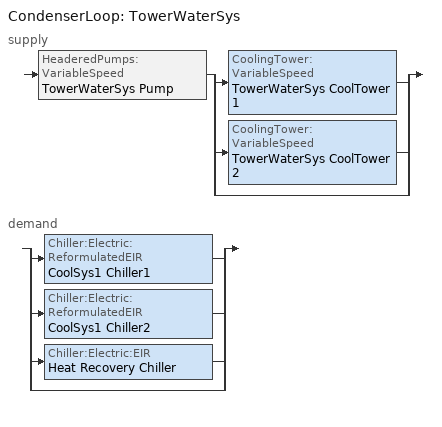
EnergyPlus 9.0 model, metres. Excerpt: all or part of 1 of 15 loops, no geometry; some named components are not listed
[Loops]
CondenserLoop 'TowerWaterSys'
 supply: HeaderedPumps:VariableSpeed 'TowerWaterSys Pump' > split
  | CoolingTower:VariableSpeed 'TowerWaterSys CoolTower 1'
  | CoolingTower:VariableSpeed 'TowerWaterSys CoolTower 2'
  | bypass
 demand: split
  | Chiller:Electric:ReformulatedEIR 'CoolSys1 Chiller1'
  | Chiller:Electric:ReformulatedEIR 'CoolSys1 Chiller2'
  | Chiller:Electric:EIR 'Heat Recovery Chiller'
  | bypass
[Sizing:Plant]
TowerWaterSys: Loop Type=Condenser; Design Loop Exit Temperature {C}=29.4444; Loop Design Temperature Difference {deltaC}=5.55556; Sizing Option=Coincident; Zone Timesteps in Averaging Window=6; Coincident Sizing Factor Mode=GlobalCoolingSizingFactor
[CondenserLoop]
TowerWaterSys: Fluid Type=Water; Condenser Equipment Operation Scheme=TowerWaterSys Loop Operation Scheme List; Maximum Loop Temperature {C}=80; Minimum Loop Temperature {C}=5; Maximum Loop Flow Rate {m3/s}=AUTOSIZE; Minimum Loop Flow Rate {m3/s}=0; Condenser Loop Volume {m3}=AUTOSIZE; Load Distribution Scheme=SequentialLoad
[CondenserEquipmentOperationSchemes]
TowerWaterSys Loop Operation Scheme List: Control Scheme 1=TowerWaterSys Operation Scheme; Control Scheme 1 Schedule=PlantOnSched
[PlantEquipmentOperation:CoolingLoad]
TowerWaterSys Operation Scheme: Load Range 1 Lower Limit {W}=0; Load Range 1 Upper Limit {W}=728873; Range 1 Equipment List=TowerWaterSys Equipment List 1; Load Range 2 Lower Limit {W}=728873; Load Range 2 Upper Limit {W}=100000000000000; Range 2 Equipment List=TowerWaterSys Equipment List 2
[CondenserEquipmentList]
TowerWaterSys Equipment List 1: TowerWaterSys CoolTower 1
TowerWaterSys Equipment List 2: TowerWaterSys CoolTower 1, TowerWaterSys CoolTower 2
[SetpointManager:Scheduled]
TowerWaterSystem Loop Setpoint Manager: Control Variable=Temperature; Schedule=Tower-Loop-Temp-Schedule; Setpoint Node or NodeList=TowerWaterSys Supply Outlet Node
[CoolingTower:VariableSpeed] Model Type=CoolToolsCrossFlow; Design Inlet Air Wet-Bulb Temperature {C}=21.8; Design Approach Temperature {deltaC}=5.55556; Design Range Temperature {deltaC}=5.55556; Design Water Flow Rate {m3/s}=0.0284548; Design Air Flow Rate {m3/s}=autosize; Design Fan Power {W}=10187.3; Fan Power Ratio Function of Air Flow Rate Ratio Curve=Tower_Fan_Curve; Minimum Air Flow Rate Ratio=0.2; Fraction of Tower Capacity in Free Convection Regime=0.125; Number of Cells=4; Sizing Factor=1
Name | Cell Control              !- Cell Control | Cell Control
TowerWaterSys CoolTower 1 | MaximalCell
TowerWaterSys CoolTower 2 |  | MaximalCell
[HeaderedPumps:VariableSpeed]
TowerWaterSys Pump: Total Design Flow Rate {m3/s}=AUTOSIZE; Number of Pumps in Bank=4; Flow Sequencing Control Scheme=SEQUENTIAL; Design Pump Head {Pa}=148557; Design Power Consumption {W}=autosize; Motor Efficiency=0.909; Fraction of Motor Inefficiencies to Fluid Stream=0; Coefficient 1 of the Part Load Performance Curve=0; Coefficient 2 of the Part Load Performance Curve=0.0216; Coefficient 3 of the Part Load Performance Curve=-0.0325; Coefficient 4 of the Part Load Performance Curve=1.0095; Minimum Flow Rate Fraction=0; Pump Control Type=Intermittent
[EnergyManagementSystem:Sensor]
Tower_PumpMassFlow: Output:Variable or Output:Meter Index Key=TowerWaterSys Supply Inlet Node; Output:Variable or Output:Meter=System Node Mass Flow Rate
[Schedule:Compact]
PlantOnSched: Through: 12/31, For: AllDays, Until: 24:00, 1
Tower-Loop-Temp-Schedule: Through: 12/31, For: AllDays, Until: 24:00, 21.1
[Curve:Cubic]
Tower_Fan_Curve: Coefficient1 Constant=0; Coefficient2 x=0; Coefficient3 x**2=0; Coefficient4 x**3=1; Minimum Value of x=0; Maximum Value of x=1
